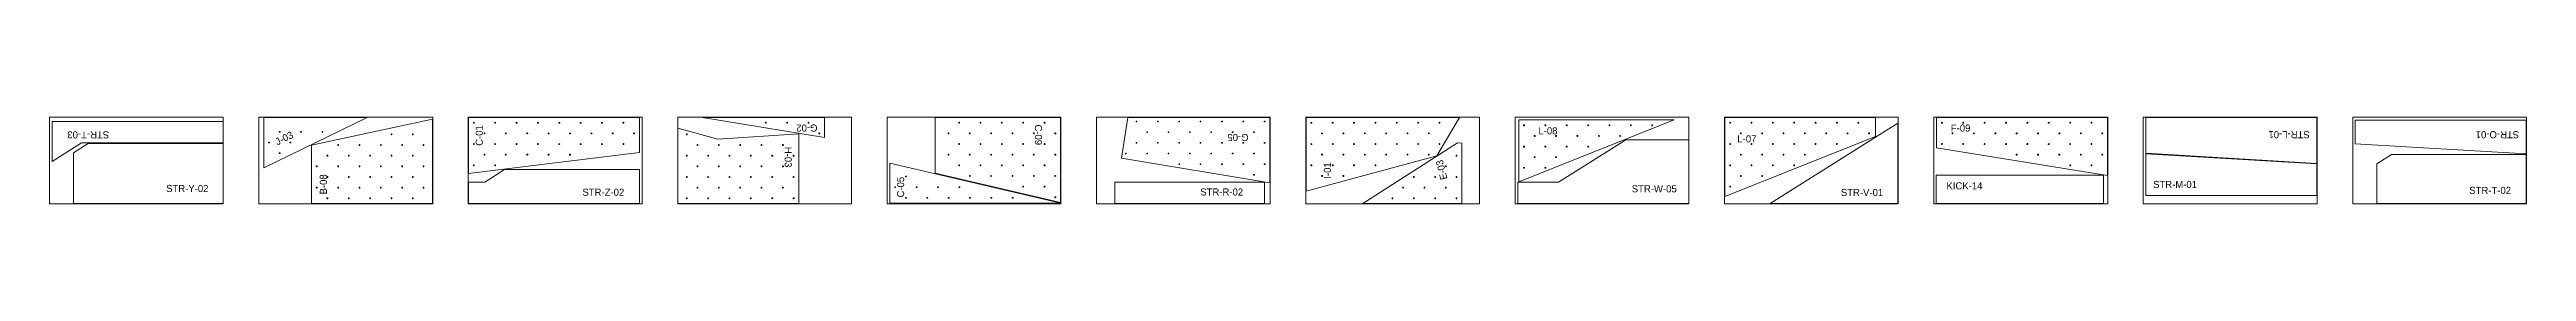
# Model space of a CAD drawing. Extents: x 0 to 287620, y 0 to 1220.
# Drawn here: x 179340 to 214120, y 0 to 1220 of the extents above; entities that cross this region are included whole.
import ezdxf

# ---------------------------------------------------------------- set-up
doc = ezdxf.new("R2010")
doc.units = 0
doc.header["$MEASUREMENT"] = 0
for name, color, linetype, lineweight in [('CUSTOM', 7, 'CONTINUOUS', 0), ('drilling', 7, 'CONTINUOUS', 0), ('FINAL', 7, 'CONTINUOUS', 0)]:
    doc.layers.add(name, color=color, linetype=linetype, lineweight=lineweight)

msp = doc.modelspace()

# ---------------------------------------------------------------- linework, layer by layer
at = {"layer": 'CUSTOM', "lineweight": 0}
for points in [[(179340, 0), (181780, 0), (181780, 1220), (179340, 1220)], [(182280, 0), (184720, 0), (184720, 1220), (182280, 1220)], [(185220, 0), (187660, 0), (187660, 1220), (185220, 1220)], [(188160, 0), (190600, 0), (190600, 1220), (188160, 1220)], [(191100, 0), (193540, 0), (193540, 1220), (191100, 1220)], [(194040, 0), (196480, 0), (196480, 1220), (194040, 1220)], [(196980, 0), (199420, 0), (199420, 1220), (196980, 1220)], [(199920, 0), (202360, 0), (202360, 1220), (199920, 1220)], [(202860, 0), (205300, 0), (205300, 1220), (202860, 1220)], [(205800, 0), (208240, 0), (208240, 1220), (205800, 1220)], [(208740, 0), (211180, 0), (211180, 1220), (208740, 1220)], [(211680, 0), (214120, 0), (214120, 1220), (211680, 1220)]]:
    msp.add_lwpolyline(points, close=True, dxfattribs=at)
at = {"layer": 'drilling', "lineweight": 0}
for points in [[(185298, 1148), (185294, 1147), (185292, 1145), (185292, 1141), (185293, 1138), (185296, 1136), (185300, 1136), (185303, 1138), (185304, 1141), (185304, 1145), (185302, 1147)], [(185598, 1148), (185594, 1147), (185592, 1145), (185592, 1141), (185593, 1138), (185596, 1136), (185600, 1136), (185603, 1138), (185604, 1141), (185604, 1145), (185602, 1147)], [(185898, 1148), (185894, 1147), (185892, 1145), (185892, 1141), (185893, 1138), (185896, 1136), (185900, 1136), (185903, 1138), (185904, 1141), (185904, 1145), (185902, 1147)], [(186198, 1148), (186194, 1147), (186192, 1145), (186192, 1141), (186193, 1138), (186196, 1136), (186200, 1136), (186203, 1138), (186204, 1141), (186204, 1145), (186202, 1147)], [(186498, 1148), (186494, 1147), (186492, 1145), (186492, 1141), (186493, 1138), (186496, 1136), (186500, 1136), (186503, 1138), (186504, 1141), (186504, 1145), (186502, 1147)], [(186798, 1148), (186794, 1147), (186792, 1145), (186792, 1141), (186793, 1138), (186796, 1136), (186800, 1136), (186803, 1138), (186804, 1141), (186804, 1145), (186802, 1147)], [(187098, 1148), (187094, 1147), (187092, 1145), (187092, 1141), (187093, 1138), (187096, 1136), (187100, 1136), (187103, 1138), (187104, 1141), (187104, 1145), (187102, 1147)], [(187398, 1148), (187394, 1147), (187392, 1145), (187392, 1141), (187393, 1138), (187396, 1136), (187400, 1136), (187403, 1138), (187404, 1141), (187404, 1145), (187402, 1147)], [(189391, 1142), (189392, 1138), (189395, 1136), (189399, 1136), (189402, 1137), (189404, 1140), (189404, 1144), (189402, 1147), (189399, 1148), (189395, 1148), (189392, 1146)], [(189691, 1142), (189692, 1138), (189695, 1136), (189699, 1136), (189702, 1137), (189704, 1140), (189704, 1144), (189702, 1147), (189699, 1148), (189695, 1148), (189692, 1146)], [(189991, 1142), (189992, 1138), (189995, 1136), (189999, 1136), (190002, 1137), (190004, 1140), (190004, 1144), (190002, 1147), (189999, 1148), (189995, 1148), (189992, 1146)], [(192112, 1136), (192116, 1137), (192118, 1139), (192118, 1143), (192117, 1146), (192114, 1148), (192110, 1148), (192107, 1146), (192106, 1143), (192106, 1139), (192108, 1137)], [(192412, 1136), (192416, 1137), (192418, 1139), (192418, 1143), (192417, 1146), (192414, 1148), (192410, 1148), (192407, 1146), (192406, 1143), (192406, 1139), (192408, 1137)], [(192712, 1136), (192716, 1137), (192718, 1139), (192718, 1143), (192717, 1146), (192714, 1148), (192710, 1148), (192707, 1146), (192706, 1143), (192706, 1139), (192708, 1137)], [(193012, 1136), (193016, 1137), (193018, 1139), (193018, 1143), (193017, 1146), (193014, 1148), (193010, 1148), (193007, 1146), (193006, 1143), (193006, 1139), (193008, 1137)], [(193312, 1136), (193316, 1137), (193318, 1139), (193318, 1143), (193317, 1146), (193314, 1148), (193310, 1148), (193307, 1146), (193306, 1143), (193306, 1139), (193308, 1137)], [(194596, 1159), (194597, 1156), (194599, 1153), (194603, 1153), (194606, 1154), (194608, 1157), (194608, 1161), (194606, 1164), (194603, 1165), (194599, 1165), (194597, 1163)], [(194896, 1159), (194897, 1156), (194899, 1153), (194903, 1153), (194906, 1154), (194908, 1157), (194908, 1161), (194906, 1164), (194903, 1165), (194899, 1165), (194897, 1163)], [(195196, 1159), (195197, 1156), (195199, 1153), (195203, 1153), (195206, 1154), (195208, 1157), (195208, 1161), (195206, 1164), (195203, 1165), (195199, 1165), (195197, 1163)], [(195496, 1159), (195497, 1156), (195499, 1153), (195503, 1153), (195506, 1154), (195508, 1157), (195508, 1161), (195506, 1164), (195503, 1165), (195499, 1165), (195497, 1163)], [(195796, 1159), (195797, 1156), (195799, 1153), (195803, 1153), (195806, 1154), (195808, 1157), (195808, 1161), (195806, 1164), (195803, 1165), (195799, 1165), (195797, 1163)], [(196096, 1159), (196097, 1156), (196099, 1153), (196103, 1153), (196106, 1154), (196108, 1157), (196108, 1161), (196106, 1164), (196103, 1165), (196099, 1165), (196097, 1163)], [(196396, 1159), (196397, 1156), (196399, 1153), (196403, 1153), (196406, 1154), (196408, 1157), (196408, 1161), (196406, 1164), (196403, 1165), (196399, 1165), (196397, 1163)], [(197058, 1148), (197054, 1147), (197052, 1145), (197052, 1141), (197053, 1138), (197056, 1136), (197060, 1136), (197063, 1138), (197064, 1141), (197064, 1145), (197062, 1147)], [(197358, 1148), (197354, 1147), (197352, 1145), (197352, 1141), (197353, 1138), (197356, 1136), (197360, 1136), (197363, 1138), (197364, 1141), (197364, 1145), (197362, 1147)], [(197658, 1148), (197654, 1147), (197652, 1145), (197652, 1141), (197653, 1138), (197656, 1136), (197660, 1136), (197663, 1138), (197664, 1141), (197664, 1145), (197662, 1147)], [(197958, 1148), (197954, 1147), (197952, 1145), (197952, 1141), (197953, 1138), (197956, 1136), (197960, 1136), (197963, 1138), (197964, 1141), (197964, 1145), (197962, 1147)], [(198258, 1148), (198254, 1147), (198252, 1145), (198252, 1141), (198253, 1138), (198256, 1136), (198260, 1136), (198263, 1138), (198264, 1141), (198264, 1145), (198262, 1147)], [(198558, 1148), (198554, 1147), (198552, 1145), (198552, 1141), (198553, 1138), (198556, 1136), (198560, 1136), (198563, 1138), (198564, 1141), (198564, 1145), (198562, 1147)], [(198858, 1148), (198854, 1147), (198852, 1145), (198852, 1141), (198853, 1138), (198856, 1136), (198860, 1136), (198863, 1138), (198864, 1141), (198864, 1145), (198862, 1147)], [(200050, 1106), (200049, 1110), (200046, 1112), (200043, 1113), (200039, 1111), (200038, 1108), (200038, 1104), (200039, 1101), (200043, 1100), (200046, 1100), (200049, 1103)], [(200350, 1106), (200349, 1110), (200346, 1112), (200343, 1113), (200339, 1111), (200338, 1108), (200338, 1104), (200339, 1101), (200343, 1100), (200346, 1100), (200349, 1103)], [(200650, 1106), (200649, 1110), (200646, 1112), (200643, 1113), (200639, 1111), (200638, 1108), (200638, 1104), (200639, 1101), (200643, 1100), (200646, 1100), (200649, 1103)], [(200950, 1106), (200949, 1110), (200946, 1112), (200943, 1113), (200939, 1111), (200938, 1108), (200938, 1104), (200939, 1101), (200943, 1100), (200946, 1100), (200949, 1103)], [(201250, 1106), (201249, 1110), (201246, 1112), (201243, 1113), (201239, 1111), (201238, 1108), (201238, 1104), (201239, 1101), (201243, 1100), (201246, 1100), (201249, 1103)], [(201550, 1106), (201549, 1110), (201546, 1112), (201543, 1113), (201539, 1111), (201538, 1108), (201538, 1104), (201539, 1101), (201543, 1100), (201546, 1100), (201549, 1103)], [(201850, 1106), (201849, 1110), (201846, 1112), (201843, 1113), (201839, 1111), (201838, 1108), (201838, 1104), (201839, 1101), (201843, 1100), (201846, 1100), (201849, 1103)], [(202944, 1142), (202943, 1146), (202941, 1148), (202937, 1148), (202934, 1147), (202932, 1144), (202932, 1140), (202934, 1137), (202937, 1136), (202941, 1136), (202943, 1138)], [(203244, 1142), (203243, 1146), (203241, 1148), (203237, 1148), (203234, 1147), (203232, 1144), (203232, 1140), (203234, 1137), (203237, 1136), (203241, 1136), (203243, 1138)], [(203544, 1142), (203543, 1146), (203541, 1148), (203537, 1148), (203534, 1147), (203532, 1144), (203532, 1140), (203534, 1137), (203537, 1136), (203541, 1136), (203543, 1138)], [(203844, 1142), (203843, 1146), (203841, 1148), (203837, 1148), (203834, 1147), (203832, 1144), (203832, 1140), (203834, 1137), (203837, 1136), (203841, 1136), (203843, 1138)], [(204144, 1142), (204143, 1146), (204141, 1148), (204137, 1148), (204134, 1147), (204132, 1144), (204132, 1140), (204134, 1137), (204137, 1136), (204141, 1136), (204143, 1138)], [(204444, 1142), (204443, 1146), (204441, 1148), (204437, 1148), (204434, 1147), (204432, 1144), (204432, 1140), (204434, 1137), (204437, 1136), (204441, 1136), (204443, 1138)], [(204744, 1142), (204743, 1146), (204741, 1148), (204737, 1148), (204734, 1147), (204732, 1144), (204732, 1140), (204734, 1137), (204737, 1136), (204741, 1136), (204743, 1138)], [(205918, 1142), (205917, 1146), (205915, 1148), (205911, 1148), (205908, 1147), (205906, 1144), (205906, 1140), (205908, 1137), (205911, 1136), (205915, 1136), (205917, 1138)], [(206218, 1142), (206217, 1146), (206215, 1148), (206211, 1148), (206208, 1147), (206206, 1144), (206206, 1140), (206208, 1137), (206211, 1136), (206215, 1136), (206217, 1138)], [(206518, 1142), (206517, 1146), (206515, 1148), (206511, 1148), (206508, 1147), (206506, 1144), (206506, 1140), (206508, 1137), (206511, 1136), (206515, 1136), (206517, 1138)], [(206818, 1142), (206817, 1146), (206815, 1148), (206811, 1148), (206808, 1147), (206806, 1144), (206806, 1140), (206808, 1137), (206811, 1136), (206815, 1136), (206817, 1138)], [(207118, 1142), (207117, 1146), (207115, 1148), (207111, 1148), (207108, 1147), (207106, 1144), (207106, 1140), (207108, 1137), (207111, 1136), (207115, 1136), (207117, 1138)], [(207418, 1142), (207417, 1146), (207415, 1148), (207411, 1148), (207408, 1147), (207406, 1144), (207406, 1140), (207408, 1137), (207411, 1136), (207415, 1136), (207417, 1138)], [(207718, 1142), (207717, 1146), (207715, 1148), (207711, 1148), (207708, 1147), (207706, 1144), (207706, 1140), (207708, 1137), (207711, 1136), (207715, 1136), (207717, 1138)], [(208018, 1142), (208017, 1146), (208015, 1148), (208011, 1148), (208008, 1147), (208006, 1144), (208006, 1140), (208008, 1137), (208011, 1136), (208015, 1136), (208017, 1138)], [(182429, 864), (182428, 867), (182425, 870), (182422, 870), (182418, 869), (182416, 866), (182416, 862), (182418, 859), (182422, 857), (182425, 858), (182428, 860)], [(182579, 1014), (182578, 1017), (182575, 1020), (182572, 1020), (182568, 1019), (182566, 1016), (182566, 1012), (182568, 1009), (182572, 1007), (182575, 1008), (182578, 1010)], [(182579, 714), (182578, 717), (182575, 720), (182572, 720), (182568, 719), (182566, 716), (182566, 712), (182568, 709), (182572, 707), (182575, 708), (182578, 710)], [(182729, 864), (182728, 867), (182725, 870), (182722, 870), (182718, 869), (182716, 866), (182716, 862), (182718, 859), (182722, 857), (182725, 858), (182728, 860)], [(182879, 1014), (182878, 1017), (182875, 1020), (182872, 1020), (182868, 1019), (182866, 1016), (182866, 1012), (182868, 1009), (182872, 1007), (182875, 1008), (182878, 1010)], [(183179, 1014), (183178, 1017), (183175, 1020), (183172, 1020), (183168, 1019), (183166, 1016), (183166, 1012), (183168, 1009), (183172, 1007), (183175, 1008), (183178, 1010)], [(183392, 834), (183388, 833), (183386, 831), (183386, 827), (183387, 824), (183390, 822), (183394, 822), (183397, 824), (183398, 827), (183398, 831), (183396, 833)], [(183692, 834), (183688, 833), (183686, 831), (183686, 827), (183687, 824), (183690, 822), (183694, 822), (183697, 824), (183698, 827), (183698, 831), (183696, 833)], [(183992, 834), (183988, 833), (183986, 831), (183986, 827), (183987, 824), (183990, 822), (183994, 822), (183997, 824), (183998, 827), (183998, 831), (183996, 833)], [(184142, 984), (184138, 983), (184136, 981), (184136, 977), (184137, 974), (184140, 972), (184144, 972), (184147, 974), (184148, 977), (184148, 981), (184146, 983)], [(184292, 834), (184288, 833), (184286, 831), (184286, 827), (184287, 824), (184290, 822), (184294, 822), (184297, 824), (184298, 827), (184298, 831), (184296, 833)], [(184442, 984), (184438, 983), (184436, 981), (184436, 977), (184437, 974), (184440, 972), (184444, 972), (184447, 974), (184448, 977), (184448, 981), (184446, 983)], [(184592, 834), (184588, 833), (184586, 831), (184586, 827), (184587, 824), (184590, 822), (184594, 822), (184597, 824), (184598, 827), (184598, 831), (184596, 833)], [(185298, 848), (185294, 847), (185292, 845), (185292, 841), (185293, 838), (185296, 836), (185300, 836), (185303, 838), (185304, 841), (185304, 845), (185302, 847)], [(185448, 998), (185444, 997), (185442, 995), (185442, 991), (185443, 988), (185446, 986), (185450, 986), (185453, 988), (185454, 991), (185454, 995), (185452, 997)], [(185448, 698), (185444, 697), (185442, 695), (185442, 691), (185443, 688), (185446, 686), (185450, 686), (185453, 688), (185454, 691), (185454, 695), (185452, 697)], [(185598, 848), (185594, 847), (185592, 845), (185592, 841), (185593, 838), (185596, 836), (185600, 836), (185603, 838), (185604, 841), (185604, 845), (185602, 847)], [(185748, 998), (185744, 997), (185742, 995), (185742, 991), (185743, 988), (185746, 986), (185750, 986), (185753, 988), (185754, 991), (185754, 995), (185752, 997)], [(185748, 698), (185744, 697), (185742, 695), (185742, 691), (185743, 688), (185746, 686), (185750, 686), (185753, 688), (185754, 691), (185754, 695), (185752, 697)], [(185898, 848), (185894, 847), (185892, 845), (185892, 841), (185893, 838), (185896, 836), (185900, 836), (185903, 838), (185904, 841), (185904, 845), (185902, 847)], [(186048, 998), (186044, 997), (186042, 995), (186042, 991), (186043, 988), (186046, 986), (186050, 986), (186053, 988), (186054, 991), (186054, 995), (186052, 997)], [(186048, 698), (186044, 697), (186042, 695), (186042, 691), (186043, 688), (186046, 686), (186050, 686), (186053, 688), (186054, 691), (186054, 695), (186052, 697)], [(186198, 848), (186194, 847), (186192, 845), (186192, 841), (186193, 838), (186196, 836), (186200, 836), (186203, 838), (186204, 841), (186204, 845), (186202, 847)], [(186348, 998), (186344, 997), (186342, 995), (186342, 991), (186343, 988), (186346, 986), (186350, 986), (186353, 988), (186354, 991), (186354, 995), (186352, 997)], [(186348, 698), (186344, 697), (186342, 695), (186342, 691), (186343, 688), (186346, 686), (186350, 686), (186353, 688), (186354, 691), (186354, 695), (186352, 697)], [(186498, 848), (186494, 847), (186492, 845), (186492, 841), (186493, 838), (186496, 836), (186500, 836), (186503, 838), (186504, 841), (186504, 845), (186502, 847)], [(186648, 998), (186644, 997), (186642, 995), (186642, 991), (186643, 988), (186646, 986), (186650, 986), (186653, 988), (186654, 991), (186654, 995), (186652, 997)], [(186648, 698), (186644, 697), (186642, 695), (186642, 691), (186643, 688), (186646, 686), (186650, 686), (186653, 688), (186654, 691), (186654, 695), (186652, 697)], [(186798, 848), (186794, 847), (186792, 845), (186792, 841), (186793, 838), (186796, 836), (186800, 836), (186803, 838), (186804, 841), (186804, 845), (186802, 847)], [(186948, 998), (186944, 997), (186942, 995), (186942, 991), (186943, 988), (186946, 986), (186950, 986), (186953, 988), (186954, 991), (186954, 995), (186952, 997)], [(187098, 848), (187094, 847), (187092, 845), (187092, 841), (187093, 838), (187096, 836), (187100, 836), (187103, 838), (187104, 841), (187104, 845), (187102, 847)], [(187248, 998), (187244, 997), (187242, 995), (187242, 991), (187243, 988), (187246, 986), (187250, 986), (187253, 988), (187254, 991), (187254, 995), (187252, 997)], [(187398, 848), (187394, 847), (187392, 845), (187392, 841), (187393, 838), (187396, 836), (187400, 836), (187403, 838), (187404, 841), (187404, 845), (187402, 847)], [(187548, 998), (187544, 997), (187542, 995), (187542, 991), (187543, 988), (187546, 986), (187550, 986), (187553, 988), (187554, 991), (187554, 995), (187552, 997)], [(188288, 972), (188292, 973), (188294, 975), (188294, 979), (188293, 982), (188290, 984), (188286, 984), (188283, 982), (188282, 979), (188282, 975), (188284, 973)], [(188438, 822), (188442, 823), (188444, 825), (188444, 829), (188443, 832), (188440, 834), (188436, 834), (188433, 832), (188432, 829), (188432, 825), (188434, 823)], [(188738, 822), (188742, 823), (188744, 825), (188744, 829), (188743, 832), (188740, 834), (188736, 834), (188733, 832), (188732, 829), (188732, 825), (188734, 823)], [(189038, 822), (189042, 823), (189044, 825), (189044, 829), (189043, 832), (189040, 834), (189036, 834), (189033, 832), (189032, 829), (189032, 825), (189034, 823)], [(189338, 822), (189342, 823), (189344, 825), (189344, 829), (189343, 832), (189340, 834), (189336, 834), (189333, 832), (189332, 829), (189332, 825), (189334, 823)], [(189638, 822), (189642, 823), (189644, 825), (189644, 829), (189643, 832), (189640, 834), (189636, 834), (189633, 832), (189632, 829), (189632, 825), (189634, 823)], [(190141, 992), (190142, 988), (190145, 986), (190149, 986), (190152, 987), (190154, 990), (190154, 994), (190152, 997), (190149, 998), (190145, 998), (190142, 996)], [(191962, 986), (191966, 987), (191968, 989), (191968, 993), (191967, 996), (191964, 998), (191960, 998), (191957, 996), (191956, 993), (191956, 989), (191958, 987)], [(191962, 686), (191966, 687), (191968, 689), (191968, 693), (191967, 696), (191964, 698), (191960, 698), (191957, 696), (191956, 693), (191956, 689), (191958, 687)], [(192112, 836), (192116, 837), (192118, 839), (192118, 843), (192117, 846), (192114, 848), (192110, 848), (192107, 846), (192106, 843), (192106, 839), (192108, 837)], [(192262, 986), (192266, 987), (192268, 989), (192268, 993), (192267, 996), (192264, 998), (192260, 998), (192257, 996), (192256, 993), (192256, 989), (192258, 987)], [(192262, 686), (192266, 687), (192268, 689), (192268, 693), (192267, 696), (192264, 698), (192260, 698), (192257, 696), (192256, 693), (192256, 689), (192258, 687)], [(192412, 836), (192416, 837), (192418, 839), (192418, 843), (192417, 846), (192414, 848), (192410, 848), (192407, 846), (192406, 843), (192406, 839), (192408, 837)], [(192562, 986), (192566, 987), (192568, 989), (192568, 993), (192567, 996), (192564, 998), (192560, 998), (192557, 996), (192556, 993), (192556, 989), (192558, 987)], [(192562, 686), (192566, 687), (192568, 689), (192568, 693), (192567, 696), (192564, 698), (192560, 698), (192557, 696), (192556, 693), (192556, 689), (192558, 687)], [(192712, 836), (192716, 837), (192718, 839), (192718, 843), (192717, 846), (192714, 848), (192710, 848), (192707, 846), (192706, 843), (192706, 839), (192708, 837)], [(192862, 986), (192866, 987), (192868, 989), (192868, 993), (192867, 996), (192864, 998), (192860, 998), (192857, 996), (192856, 993), (192856, 989), (192858, 987)], [(192862, 686), (192866, 687), (192868, 689), (192868, 693), (192867, 696), (192864, 698), (192860, 698), (192857, 696), (192856, 693), (192856, 689), (192858, 687)], [(193012, 836), (193016, 837), (193018, 839), (193018, 843), (193017, 846), (193014, 848), (193010, 848), (193007, 846), (193006, 843), (193006, 839), (193008, 837)], [(193162, 986), (193166, 987), (193168, 989), (193168, 993), (193167, 996), (193164, 998), (193160, 998), (193157, 996), (193156, 993), (193156, 989), (193158, 987)], [(193162, 686), (193166, 687), (193168, 689), (193168, 693), (193167, 696), (193164, 698), (193160, 698), (193157, 696), (193156, 693), (193156, 689), (193158, 687)], [(193312, 836), (193316, 837), (193318, 839), (193318, 843), (193317, 846), (193314, 848), (193310, 848), (193307, 846), (193306, 843), (193306, 839), (193308, 837)], [(193462, 986), (193466, 987), (193468, 989), (193468, 993), (193467, 996), (193464, 998), (193460, 998), (193457, 996), (193456, 993), (193456, 989), (193458, 987)], [(193462, 686), (193466, 687), (193468, 689), (193468, 693), (193467, 696), (193464, 698), (193460, 698), (193457, 696), (193456, 693), (193456, 689), (193458, 687)], [(194446, 709), (194447, 706), (194449, 703), (194453, 703), (194456, 704), (194458, 707), (194458, 711), (194456, 714), (194453, 715), (194449, 715), (194447, 713)], [(194596, 859), (194597, 856), (194599, 853), (194603, 853), (194606, 854), (194608, 857), (194608, 861), (194606, 864), (194603, 865), (194599, 865), (194597, 863)], [(194746, 1009), (194747, 1006), (194749, 1003), (194753, 1003), (194756, 1004), (194758, 1007), (194758, 1011), (194756, 1014), (194753, 1015), (194749, 1015), (194747, 1013)], [(194746, 709), (194747, 706), (194749, 703), (194753, 703), (194756, 704), (194758, 707), (194758, 711), (194756, 714), (194753, 715), (194749, 715), (194747, 713)], [(194896, 859), (194897, 856), (194899, 853), (194903, 853), (194906, 854), (194908, 857), (194908, 861), (194906, 864), (194903, 865), (194899, 865), (194897, 863)], [(195046, 1009), (195047, 1006), (195049, 1003), (195053, 1003), (195056, 1004), (195058, 1007), (195058, 1011), (195056, 1014), (195053, 1015), (195049, 1015), (195047, 1013)], [(195046, 709), (195047, 706), (195049, 703), (195053, 703), (195056, 704), (195058, 707), (195058, 711), (195056, 714), (195053, 715), (195049, 715), (195047, 713)], [(195196, 859), (195197, 856), (195199, 853), (195203, 853), (195206, 854), (195208, 857), (195208, 861), (195206, 864), (195203, 865), (195199, 865), (195197, 863)], [(195346, 1009), (195347, 1006), (195349, 1003), (195353, 1003), (195356, 1004), (195358, 1007), (195358, 1011), (195356, 1014), (195353, 1015), (195349, 1015), (195347, 1013)], [(195346, 709), (195347, 706), (195349, 703), (195353, 703), (195356, 704), (195358, 707), (195358, 711), (195356, 714), (195353, 715), (195349, 715), (195347, 713)], [(195496, 859), (195497, 856), (195499, 853), (195503, 853), (195506, 854), (195508, 857), (195508, 861), (195506, 864), (195503, 865), (195499, 865), (195497, 863)], [(195646, 1009), (195647, 1006), (195649, 1003), (195653, 1003), (195656, 1004), (195658, 1007), (195658, 1011), (195656, 1014), (195653, 1015), (195649, 1015), (195647, 1013)], [(195646, 709), (195647, 706), (195649, 703), (195653, 703), (195656, 704), (195658, 707), (195658, 711), (195656, 714), (195653, 715), (195649, 715), (195647, 713)], [(195796, 859), (195797, 856), (195799, 853), (195803, 853), (195806, 854), (195808, 857), (195808, 861), (195806, 864), (195803, 865), (195799, 865), (195797, 863)], [(195946, 1009), (195947, 1006), (195949, 1003), (195953, 1003), (195956, 1004), (195958, 1007), (195958, 1011), (195956, 1014), (195953, 1015), (195949, 1015), (195947, 1013)], [(195946, 709), (195947, 706), (195949, 703), (195953, 703), (195956, 704), (195958, 707), (195958, 711), (195956, 714), (195953, 715), (195949, 715), (195947, 713)], [(196096, 859), (196097, 856), (196099, 853), (196103, 853), (196106, 854), (196108, 857), (196108, 861), (196106, 864), (196103, 865), (196099, 865), (196097, 863)], [(196246, 1009), (196247, 1006), (196249, 1003), (196253, 1003), (196256, 1004), (196258, 1007), (196258, 1011), (196256, 1014), (196253, 1015), (196249, 1015), (196247, 1013)], [(196246, 709), (196247, 706), (196249, 703), (196253, 703), (196256, 704), (196258, 707), (196258, 711), (196256, 714), (196253, 715), (196249, 715), (196247, 713)], [(196396, 859), (196397, 856), (196399, 853), (196403, 853), (196406, 854), (196408, 857), (196408, 861), (196406, 864), (196403, 865), (196399, 865), (196397, 863)], [(197058, 848), (197054, 847), (197052, 845), (197052, 841), (197053, 838), (197056, 836), (197060, 836), (197063, 838), (197064, 841), (197064, 845), (197062, 847)], [(197208, 998), (197204, 997), (197202, 995), (197202, 991), (197203, 988), (197206, 986), (197210, 986), (197213, 988), (197214, 991), (197214, 995), (197212, 997)], [(197208, 698), (197204, 697), (197202, 695), (197202, 691), (197203, 688), (197206, 686), (197210, 686), (197213, 688), (197214, 691), (197214, 695), (197212, 697)], [(197358, 848), (197354, 847), (197352, 845), (197352, 841), (197353, 838), (197356, 836), (197360, 836), (197363, 838), (197364, 841), (197364, 845), (197362, 847)], [(197508, 998), (197504, 997), (197502, 995), (197502, 991), (197503, 988), (197506, 986), (197510, 986), (197513, 988), (197514, 991), (197514, 995), (197512, 997)], [(197508, 698), (197504, 697), (197502, 695), (197502, 691), (197503, 688), (197506, 686), (197510, 686), (197513, 688), (197514, 691), (197514, 695), (197512, 697)], [(197658, 848), (197654, 847), (197652, 845), (197652, 841), (197653, 838), (197656, 836), (197660, 836), (197663, 838), (197664, 841), (197664, 845), (197662, 847)], [(197808, 998), (197804, 997), (197802, 995), (197802, 991), (197803, 988), (197806, 986), (197810, 986), (197813, 988), (197814, 991), (197814, 995), (197812, 997)], [(197808, 698), (197804, 697), (197802, 695), (197802, 691), (197803, 688), (197806, 686), (197810, 686), (197813, 688), (197814, 691), (197814, 695), (197812, 697)], [(197958, 848), (197954, 847), (197952, 845), (197952, 841), (197953, 838), (197956, 836), (197960, 836), (197963, 838), (197964, 841), (197964, 845), (197962, 847)], [(198108, 998), (198104, 997), (198102, 995), (198102, 991), (198103, 988), (198106, 986), (198110, 986), (198113, 988), (198114, 991), (198114, 995), (198112, 997)], [(198108, 698), (198104, 697), (198102, 695), (198102, 691), (198103, 688), (198106, 686), (198110, 686), (198113, 688), (198114, 691), (198114, 695), (198112, 697)], [(198258, 848), (198254, 847), (198252, 845), (198252, 841), (198253, 838), (198256, 836), (198260, 836), (198263, 838), (198264, 841), (198264, 845), (198262, 847)], [(198408, 998), (198404, 997), (198402, 995), (198402, 991), (198403, 988), (198406, 986), (198410, 986), (198413, 988), (198414, 991), (198414, 995), (198412, 997)], [(198408, 698), (198404, 697), (198402, 695), (198402, 691), (198403, 688), (198406, 686), (198410, 686), (198413, 688), (198414, 691), (198414, 695), (198412, 697)], [(198558, 848), (198554, 847), (198552, 845), (198552, 841), (198553, 838), (198556, 836), (198560, 836), (198563, 838), (198564, 841), (198564, 845), (198562, 847)], [(198708, 998), (198704, 997), (198702, 995), (198702, 991), (198703, 988), (198706, 986), (198710, 986), (198713, 988), (198714, 991), (198714, 995), (198712, 997)], [(198708, 698), (198704, 697), (198702, 695), (198702, 691), (198703, 688), (198706, 686), (198710, 686), (198713, 688), (198714, 691), (198714, 695), (198712, 697)], [(198858, 848), (198854, 847), (198852, 845), (198852, 841), (198853, 838), (198856, 836), (198860, 836), (198863, 838), (198864, 841), (198864, 845), (198862, 847)], [(200050, 806), (200049, 810), (200046, 812), (200043, 813), (200039, 811), (200038, 808), (200038, 804), (200039, 801), (200043, 800), (200046, 800), (200049, 803)], [(200200, 956), (200199, 960), (200196, 962), (200193, 963), (200189, 961), (200188, 958), (200188, 954), (200189, 951), (200193, 950), (200196, 950), (200199, 953)], [(200350, 806), (200349, 810), (200346, 812), (200343, 813), (200339, 811), (200338, 808), (200338, 804), (200339, 801), (200343, 800), (200346, 800), (200349, 803)], [(200500, 956), (200499, 960), (200496, 962), (200493, 963), (200489, 961), (200488, 958), (200488, 954), (200489, 951), (200493, 950), (200496, 950), (200499, 953)], [(200650, 806), (200649, 810), (200646, 812), (200643, 813), (200639, 811), (200638, 808), (200638, 804), (200639, 801), (200643, 800), (200646, 800), (200649, 803)], [(200800, 956), (200799, 960), (200796, 962), (200793, 963), (200789, 961), (200788, 958), (200788, 954), (200789, 951), (200793, 950), (200796, 950), (200799, 953)], [(200950, 806), (200949, 810), (200946, 812), (200943, 813), (200939, 811), (200938, 808), (200938, 804), (200939, 801), (200943, 800), (200946, 800), (200949, 803)], [(201100, 956), (201099, 960), (201096, 962), (201093, 963), (201089, 961), (201088, 958), (201088, 954), (201089, 951), (201093, 950), (201096, 950), (201099, 953)], [(201400, 956), (201399, 960), (201396, 962), (201393, 963), (201389, 961), (201388, 958), (201388, 954), (201389, 951), (201393, 950), (201396, 950), (201399, 953)], [(202944, 842), (202943, 846), (202941, 848), (202937, 848), (202934, 847), (202932, 844), (202932, 840), (202934, 837), (202937, 836), (202941, 836), (202943, 838)], [(203094, 992), (203093, 996), (203091, 998), (203087, 998), (203084, 997), (203082, 994), (203082, 990), (203084, 987), (203087, 986), (203091, 986), (203093, 988)], [(203094, 692), (203093, 696), (203091, 698), (203087, 698), (203084, 697), (203082, 694), (203082, 690), (203084, 687), (203087, 686), (203091, 686), (203093, 688)], [(203244, 842), (203243, 846), (203241, 848), (203237, 848), (203234, 847), (203232, 844), (203232, 840), (203234, 837), (203237, 836), (203241, 836), (203243, 838)], [(203394, 992), (203393, 996), (203391, 998), (203387, 998), (203384, 997), (203382, 994), (203382, 990), (203384, 987), (203387, 986), (203391, 986), (203393, 988)], [(203394, 692), (203393, 696), (203391, 698), (203387, 698), (203384, 697), (203382, 694), (203382, 690), (203384, 687), (203387, 686), (203391, 686), (203393, 688)], [(203544, 842), (203543, 846), (203541, 848), (203537, 848), (203534, 847), (203532, 844), (203532, 840), (203534, 837), (203537, 836), (203541, 836), (203543, 838)], [(203694, 992), (203693, 996), (203691, 998), (203687, 998), (203684, 997), (203682, 994), (203682, 990), (203684, 987), (203687, 986), (203691, 986), (203693, 988)], [(203694, 692), (203693, 696), (203691, 698), (203687, 698), (203684, 697), (203682, 694), (203682, 690), (203684, 687), (203687, 686), (203691, 686), (203693, 688)], [(203844, 842), (203843, 846), (203841, 848), (203837, 848), (203834, 847), (203832, 844), (203832, 840), (203834, 837), (203837, 836), (203841, 836), (203843, 838)], [(203994, 992), (203993, 996), (203991, 998), (203987, 998), (203984, 997), (203982, 994), (203982, 990), (203984, 987), (203987, 986), (203991, 986), (203993, 988)], [(203994, 692), (203993, 696), (203991, 698), (203987, 698), (203984, 697), (203982, 694), (203982, 690), (203984, 687), (203987, 686), (203991, 686), (203993, 688)], [(204144, 842), (204143, 846), (204141, 848), (204137, 848), (204134, 847), (204132, 844), (204132, 840), (204134, 837), (204137, 836), (204141, 836), (204143, 838)], [(204294, 992), (204293, 996), (204291, 998), (204287, 998), (204284, 997), (204282, 994), (204282, 990), (204284, 987), (204287, 986), (204291, 986), (204293, 988)], [(204444, 842), (204443, 846), (204441, 848), (204437, 848), (204434, 847), (204432, 844), (204432, 840), (204434, 837), (204437, 836), (204441, 836), (204443, 838)], [(204594, 992), (204593, 996), (204591, 998), (204587, 998), (204584, 997), (204582, 994), (204582, 990), (204584, 987), (204587, 986), (204591, 986), (204593, 988)], [(204894, 992), (204893, 996), (204891, 998), (204887, 998), (204884, 997), (204882, 994), (204882, 990), (204884, 987), (204887, 986), (204891, 986), (204893, 988)], [(205918, 842), (205917, 846), (205915, 848), (205911, 848), (205908, 847), (205906, 844), (205906, 840), (205908, 837), (205911, 836), (205915, 836), (205917, 838)], [(206068, 992), (206067, 996), (206065, 998), (206061, 998), (206058, 997), (206056, 994), (206056, 990), (206058, 987), (206061, 986), (206065, 986), (206067, 988)], [(206218, 842), (206217, 846), (206215, 848), (206211, 848), (206208, 847), (206206, 844), (206206, 840), (206208, 837), (206211, 836), (206215, 836), (206217, 838)], [(206368, 992), (206367, 996), (206365, 998), (206361, 998), (206358, 997), (206356, 994), (206356, 990), (206358, 987), (206361, 986), (206365, 986), (206367, 988)], [(206518, 842), (206517, 846), (206515, 848), (206511, 848), (206508, 847), (206506, 844), (206506, 840), (206508, 837), (206511, 836), (206515, 836), (206517, 838)], [(206668, 992), (206667, 996), (206665, 998), (206661, 998), (206658, 997), (206656, 994), (206656, 990), (206658, 987), (206661, 986), (206665, 986), (206667, 988)], [(206818, 842), (206817, 846), (206815, 848), (206811, 848), (206808, 847), (206806, 844), (206806, 840), (206808, 837), (206811, 836), (206815, 836), (206817, 838)], [(206968, 992), (206967, 996), (206965, 998), (206961, 998), (206958, 997), (206956, 994), (206956, 990), (206958, 987), (206961, 986), (206965, 986), (206967, 988)], [(206968, 692), (206967, 696), (206965, 698), (206961, 698), (206958, 697), (206956, 694), (206956, 690), (206958, 687), (206961, 686), (206965, 686), (206967, 688)], [(207118, 842), (207117, 846), (207115, 848), (207111, 848), (207108, 847), (207106, 844), (207106, 840), (207108, 837), (207111, 836), (207115, 836), (207117, 838)], [(207268, 992), (207267, 996), (207265, 998), (207261, 998), (207258, 997), (207256, 994), (207256, 990), (207258, 987), (207261, 986), (207265, 986), (207267, 988)], [(207268, 692), (207267, 696), (207265, 698), (207261, 698), (207258, 697), (207256, 694), (207256, 690), (207258, 687), (207261, 686), (207265, 686), (207267, 688)], [(207418, 842), (207417, 846), (207415, 848), (207411, 848), (207408, 847), (207406, 844), (207406, 840), (207408, 837), (207411, 836), (207415, 836), (207417, 838)], [(207568, 992), (207567, 996), (207565, 998), (207561, 998), (207558, 997), (207556, 994), (207556, 990), (207558, 987), (207561, 986), (207565, 986), (207567, 988)], [(207568, 692), (207567, 696), (207565, 698), (207561, 698), (207558, 697), (207556, 694), (207556, 690), (207558, 687), (207561, 686), (207565, 686), (207567, 688)], [(207718, 842), (207717, 846), (207715, 848), (207711, 848), (207708, 847), (207706, 844), (207706, 840), (207708, 837), (207711, 836), (207715, 836), (207717, 838)], [(207868, 992), (207867, 996), (207865, 998), (207861, 998), (207858, 997), (207856, 994), (207856, 990), (207858, 987), (207861, 986), (207865, 986), (207867, 988)], [(207868, 692), (207867, 696), (207865, 698), (207861, 698), (207858, 697), (207856, 694), (207856, 690), (207858, 687), (207861, 686), (207865, 686), (207867, 688)], [(208018, 842), (208017, 846), (208015, 848), (208011, 848), (208008, 847), (208006, 844), (208006, 840), (208008, 837), (208011, 836), (208015, 836), (208017, 838)], [(208168, 992), (208167, 996), (208165, 998), (208161, 998), (208158, 997), (208156, 994), (208156, 990), (208158, 987), (208161, 986), (208165, 986), (208167, 988)], [(208168, 692), (208167, 696), (208165, 698), (208161, 698), (208158, 697), (208156, 694), (208156, 690), (208158, 687), (208161, 686), (208165, 686), (208167, 688)], [(183092, 534), (183088, 533), (183086, 531), (183086, 527), (183087, 524), (183090, 522), (183094, 522), (183097, 524), (183098, 527), (183098, 531), (183096, 533)], [(183242, 684), (183238, 683), (183236, 681), (183236, 677), (183237, 674), (183240, 672), (183244, 672), (183247, 674), (183248, 677), (183248, 681), (183246, 683)], [(183242, 384), (183238, 383), (183236, 381), (183236, 377), (183237, 374), (183240, 372), (183244, 372), (183247, 374), (183248, 377), (183248, 381), (183246, 383)], [(183392, 534), (183388, 533), (183386, 531), (183386, 527), (183387, 524), (183390, 522), (183394, 522), (183397, 524), (183398, 527), (183398, 531), (183396, 533)], [(183542, 684), (183538, 683), (183536, 681), (183536, 677), (183537, 674), (183540, 672), (183544, 672), (183547, 674), (183548, 677), (183548, 681), (183546, 683)], [(183542, 384), (183538, 383), (183536, 381), (183536, 377), (183537, 374), (183540, 372), (183544, 372), (183547, 374), (183548, 377), (183548, 381), (183546, 383)], [(183692, 534), (183688, 533), (183686, 531), (183686, 527), (183687, 524), (183690, 522), (183694, 522), (183697, 524), (183698, 527), (183698, 531), (183696, 533)], [(183842, 684), (183838, 683), (183836, 681), (183836, 677), (183837, 674), (183840, 672), (183844, 672), (183847, 674), (183848, 677), (183848, 681), (183846, 683)], [(183842, 384), (183838, 383), (183836, 381), (183836, 377), (183837, 374), (183840, 372), (183844, 372), (183847, 374), (183848, 377), (183848, 381), (183846, 383)], [(183992, 534), (183988, 533), (183986, 531), (183986, 527), (183987, 524), (183990, 522), (183994, 522), (183997, 524), (183998, 527), (183998, 531), (183996, 533)], [(184142, 684), (184138, 683), (184136, 681), (184136, 677), (184137, 674), (184140, 672), (184144, 672), (184147, 674), (184148, 677), (184148, 681), (184146, 683)], [(184142, 384), (184138, 383), (184136, 381), (184136, 377), (184137, 374), (184140, 372), (184144, 372), (184147, 374), (184148, 377), (184148, 381), (184146, 383)], [(184292, 534), (184288, 533), (184286, 531), (184286, 527), (184287, 524), (184290, 522), (184294, 522), (184297, 524), (184298, 527), (184298, 531), (184296, 533)], [(184442, 684), (184438, 683), (184436, 681), (184436, 677), (184437, 674), (184440, 672), (184444, 672), (184447, 674), (184448, 677), (184448, 681), (184446, 683)], [(184442, 384), (184438, 383), (184436, 381), (184436, 377), (184437, 374), (184440, 372), (184444, 372), (184447, 374), (184448, 377), (184448, 381), (184446, 383)], [(184592, 534), (184588, 533), (184586, 531), (184586, 527), (184587, 524), (184590, 522), (184594, 522), (184597, 524), (184598, 527), (184598, 531), (184596, 533)], [(185298, 548), (185294, 547), (185292, 545), (185292, 541), (185293, 538), (185296, 536), (185300, 536), (185303, 538), (185304, 541), (185304, 545), (185302, 547)], [(185598, 548), (185594, 547), (185592, 545), (185592, 541), (185593, 538), (185596, 536), (185600, 536), (185603, 538), (185604, 541), (185604, 545), (185602, 547)], [(188288, 672), (188292, 673), (188294, 675), (188294, 679), (188293, 682), (188290, 684), (188286, 684), (188283, 682), (188282, 679), (188282, 675), (188284, 673)], [(188288, 372), (188292, 373), (188294, 375), (188294, 379), (188293, 382), (188290, 384), (188286, 384), (188283, 382), (188282, 379), (188282, 375), (188284, 373)], [(188438, 522), (188442, 523), (188444, 525), (188444, 529), (188443, 532), (188440, 534), (188436, 534), (188433, 532), (188432, 529), (188432, 525), (188434, 523)], [(188588, 672), (188592, 673), (188594, 675), (188594, 679), (188593, 682), (188590, 684), (188586, 684), (188583, 682), (188582, 679), (188582, 675), (188584, 673)], [(188588, 372), (188592, 373), (188594, 375), (188594, 379), (188593, 382), (188590, 384), (188586, 384), (188583, 382), (188582, 379), (188582, 375), (188584, 373)], [(188738, 522), (188742, 523), (188744, 525), (188744, 529), (188743, 532), (188740, 534), (188736, 534), (188733, 532), (188732, 529), (188732, 525), (188734, 523)], [(188888, 672), (188892, 673), (188894, 675), (188894, 679), (188893, 682), (188890, 684), (188886, 684), (188883, 682), (188882, 679), (188882, 675), (188884, 673)], [(188888, 372), (188892, 373), (188894, 375), (188894, 379), (188893, 382), (188890, 384), (188886, 384), (188883, 382), (188882, 379), (188882, 375), (188884, 373)], [(189038, 522), (189042, 523), (189044, 525), (189044, 529), (189043, 532), (189040, 534), (189036, 534), (189033, 532), (189032, 529), (189032, 525), (189034, 523)], [(189188, 672), (189192, 673), (189194, 675), (189194, 679), (189193, 682), (189190, 684), (189186, 684), (189183, 682), (189182, 679), (189182, 675), (189184, 673)], [(189188, 372), (189192, 373), (189194, 375), (189194, 379), (189193, 382), (189190, 384), (189186, 384), (189183, 382), (189182, 379), (189182, 375), (189184, 373)], [(189338, 522), (189342, 523), (189344, 525), (189344, 529), (189343, 532), (189340, 534), (189336, 534), (189333, 532), (189332, 529), (189332, 525), (189334, 523)], [(189488, 672), (189492, 673), (189494, 675), (189494, 679), (189493, 682), (189490, 684), (189486, 684), (189483, 682), (189482, 679), (189482, 675), (189484, 673)], [(189488, 372), (189492, 373), (189494, 375), (189494, 379), (189493, 382), (189490, 384), (189486, 384), (189483, 382), (189482, 379), (189482, 375), (189484, 373)], [(189638, 522), (189642, 523), (189644, 525), (189644, 529), (189643, 532), (189640, 534), (189636, 534), (189633, 532), (189632, 529), (189632, 525), (189634, 523)], [(189788, 672), (189792, 673), (189794, 675), (189794, 679), (189793, 682), (189790, 684), (189786, 684), (189783, 682), (189782, 679), (189782, 675), (189784, 673)], [(189788, 372), (189792, 373), (189794, 375), (189794, 379), (189793, 382), (189790, 384), (189786, 384), (189783, 382), (189782, 379), (189782, 375), (189784, 373)], [(191365, 391), (191361, 390), (191359, 387), (191358, 384), (191360, 380), (191363, 378), (191366, 378), (191369, 380), (191371, 384), (191370, 387), (191368, 390)], [(192112, 536), (192116, 537), (192118, 539), (192118, 543), (192117, 546), (192114, 548), (192110, 548), (192107, 546), (192106, 543), (192106, 539), (192108, 537)], [(192262, 386), (192266, 387), (192268, 389), (192268, 393), (192267, 396), (192264, 398), (192260, 398), (192257, 396), (192256, 393), (192256, 389), (192258, 387)], [(192412, 536), (192416, 537), (192418, 539), (192418, 543), (192417, 546), (192414, 548), (192410, 548), (192407, 546), (192406, 543), (192406, 539), (192408, 537)], [(192562, 386), (192566, 387), (192568, 389), (192568, 393), (192567, 396), (192564, 398), (192560, 398), (192557, 396), (192556, 393), (192556, 389), (192558, 387)], [(192712, 536), (192716, 537), (192718, 539), (192718, 543), (192717, 546), (192714, 548), (192710, 548), (192707, 546), (192706, 543), (192706, 539), (192708, 537)], [(192862, 386), (192866, 387), (192868, 389), (192868, 393), (192867, 396), (192864, 398), (192860, 398), (192857, 396), (192856, 393), (192856, 389), (192858, 387)], [(193012, 536), (193016, 537), (193018, 539), (193018, 543), (193017, 546), (193014, 548), (193010, 548), (193007, 546), (193006, 543), (193006, 539), (193008, 537)], [(193162, 386), (193166, 387), (193168, 389), (193168, 393), (193167, 396), (193164, 398), (193160, 398), (193157, 396), (193156, 393), (193156, 389), (193158, 387)], [(193312, 536), (193316, 537), (193318, 539), (193318, 543), (193317, 546), (193314, 548), (193310, 548), (193307, 546), (193306, 543), (193306, 539), (193308, 537)], [(193462, 386), (193466, 387), (193468, 389), (193468, 393), (193467, 396), (193464, 398), (193460, 398), (193457, 396), (193456, 393), (193456, 389), (193458, 387)], [(195196, 559), (195197, 556), (195199, 553), (195203, 553), (195206, 554), (195208, 557), (195208, 561), (195206, 564), (195203, 565), (195199, 565), (195197, 563)], [(195496, 559), (195497, 556), (195499, 553), (195503, 553), (195506, 554), (195508, 557), (195508, 561), (195506, 564), (195503, 565), (195499, 565), (195497, 563)], [(195796, 559), (195797, 556), (195799, 553), (195803, 553), (195806, 554), (195808, 557), (195808, 561), (195806, 564), (195803, 565), (195799, 565), (195797, 563)], [(196096, 559), (196097, 556), (196099, 553), (196103, 553), (196106, 554), (196108, 557), (196108, 561), (196106, 564), (196103, 565), (196099, 565), (196097, 563)], [(196246, 409), (196247, 406), (196249, 403), (196253, 403), (196256, 404), (196258, 407), (196258, 411), (196256, 414), (196253, 415), (196249, 415), (196247, 413)], [(196396, 559), (196397, 556), (196399, 553), (196403, 553), (196406, 554), (196408, 557), (196408, 561), (196406, 564), (196403, 565), (196399, 565), (196397, 563)], [(197058, 548), (197054, 547), (197052, 545), (197052, 541), (197053, 538), (197056, 536), (197060, 536), (197063, 538), (197064, 541), (197064, 545), (197062, 547)], [(197208, 398), (197204, 397), (197202, 395), (197202, 391), (197203, 388), (197206, 386), (197210, 386), (197213, 388), (197214, 391), (197214, 395), (197212, 397)], [(197358, 548), (197354, 547), (197352, 545), (197352, 541), (197353, 538), (197356, 536), (197360, 536), (197363, 538), (197364, 541), (197364, 545), (197362, 547)], [(197508, 398), (197504, 397), (197502, 395), (197502, 391), (197503, 388), (197506, 386), (197510, 386), (197513, 388), (197514, 391), (197514, 395), (197512, 397)], [(197658, 548), (197654, 547), (197652, 545), (197652, 541), (197653, 538), (197656, 536), (197660, 536), (197663, 538), (197664, 541), (197664, 545), (197662, 547)], [(197958, 548), (197954, 547), (197952, 545), (197952, 541), (197953, 538), (197956, 536), (197960, 536), (197963, 538), (197964, 541), (197964, 545), (197962, 547)], [(198497, 384), (198493, 383), (198491, 381), (198490, 377), (198492, 374), (198495, 372), (198499, 372), (198502, 374), (198503, 377), (198503, 381), (198500, 383)], [(198797, 384), (198793, 383), (198791, 381), (198790, 377), (198792, 374), (198795, 372), (198799, 372), (198802, 374), (198803, 377), (198803, 381), (198800, 383)], [(198947, 534), (198943, 533), (198941, 531), (198940, 527), (198942, 524), (198945, 522), (198949, 522), (198952, 524), (198953, 527), (198953, 531), (198950, 533)], [(199097, 684), (199093, 683), (199091, 681), (199090, 677), (199092, 674), (199095, 672), (199099, 672), (199102, 674), (199103, 677), (199103, 681), (199100, 683)], [(199097, 384), (199093, 383), (199091, 381), (199090, 377), (199092, 374), (199095, 372), (199099, 372), (199102, 374), (199103, 377), (199103, 381), (199100, 383)], [(200050, 506), (200049, 510), (200046, 512), (200043, 513), (200039, 511), (200038, 508), (200038, 504), (200039, 501), (200043, 500), (200046, 500), (200049, 503)], [(200200, 656), (200199, 660), (200196, 662), (200193, 663), (200189, 661), (200188, 658), (200188, 654), (200189, 651), (200193, 650), (200196, 650), (200199, 653)], [(200350, 506), (200349, 510), (200346, 512), (200343, 513), (200339, 511), (200338, 508), (200338, 504), (200339, 501), (200343, 500), (200346, 500), (200349, 503)], [(200500, 656), (200499, 660), (200496, 662), (200493, 663), (200489, 661), (200488, 658), (200488, 654), (200489, 651), (200493, 650), (200496, 650), (200499, 653)], [(202944, 542), (202943, 546), (202941, 548), (202937, 548), (202934, 547), (202932, 544), (202932, 540), (202934, 537), (202937, 536), (202941, 536), (202943, 538)], [(203094, 392), (203093, 396), (203091, 398), (203087, 398), (203084, 397), (203082, 394), (203082, 390), (203084, 387), (203087, 386), (203091, 386), (203093, 388)], [(203244, 542), (203243, 546), (203241, 548), (203237, 548), (203234, 547), (203232, 544), (203232, 540), (203234, 537), (203237, 536), (203241, 536), (203243, 538)], [(203394, 392), (203393, 396), (203391, 398), (203387, 398), (203384, 397), (203382, 394), (203382, 390), (203384, 387), (203387, 386), (203391, 386), (203393, 388)], [(203544, 542), (203543, 546), (203541, 548), (203537, 548), (203534, 547), (203532, 544), (203532, 540), (203534, 537), (203537, 536), (203541, 536), (203543, 538)], [(203844, 542), (203843, 546), (203841, 548), (203837, 548), (203834, 547), (203832, 544), (203832, 540), (203834, 537), (203837, 536), (203841, 536), (203843, 538)], [(207718, 542), (207717, 546), (207715, 548), (207711, 548), (207708, 547), (207706, 544), (207706, 540), (207708, 537), (207711, 536), (207715, 536), (207717, 538)], [(208018, 542), (208017, 546), (208015, 548), (208011, 548), (208008, 547), (208006, 544), (208006, 540), (208008, 537), (208011, 536), (208015, 536), (208017, 538)], [(183092, 234), (183088, 233), (183086, 231), (183086, 227), (183087, 224), (183090, 222), (183094, 222), (183097, 224), (183098, 227), (183098, 231), (183096, 233)], [(183242, 84), (183238, 83), (183236, 81), (183236, 77), (183237, 74), (183240, 72), (183244, 72), (183247, 74), (183248, 77), (183248, 81), (183246, 83)], [(183392, 234), (183388, 233), (183386, 231), (183386, 227), (183387, 224), (183390, 222), (183394, 222), (183397, 224), (183398, 227), (183398, 231), (183396, 233)], [(183542, 84), (183538, 83), (183536, 81), (183536, 77), (183537, 74), (183540, 72), (183544, 72), (183547, 74), (183548, 77), (183548, 81), (183546, 83)], [(183692, 234), (183688, 233), (183686, 231), (183686, 227), (183687, 224), (183690, 222), (183694, 222), (183697, 224), (183698, 227), (183698, 231), (183696, 233)], [(183842, 84), (183838, 83), (183836, 81), (183836, 77), (183837, 74), (183840, 72), (183844, 72), (183847, 74), (183848, 77), (183848, 81), (183846, 83)], [(183992, 234), (183988, 233), (183986, 231), (183986, 227), (183987, 224), (183990, 222), (183994, 222), (183997, 224), (183998, 227), (183998, 231), (183996, 233)], [(184142, 84), (184138, 83), (184136, 81), (184136, 77), (184137, 74), (184140, 72), (184144, 72), (184147, 74), (184148, 77), (184148, 81), (184146, 83)], [(184292, 234), (184288, 233), (184286, 231), (184286, 227), (184287, 224), (184290, 222), (184294, 222), (184297, 224), (184298, 227), (184298, 231), (184296, 233)], [(184442, 84), (184438, 83), (184436, 81), (184436, 77), (184437, 74), (184440, 72), (184444, 72), (184447, 74), (184448, 77), (184448, 81), (184446, 83)], [(184592, 234), (184588, 233), (184586, 231), (184586, 227), (184587, 224), (184590, 222), (184594, 222), (184597, 224), (184598, 227), (184598, 231), (184596, 233)], [(188288, 72), (188292, 73), (188294, 75), (188294, 79), (188293, 82), (188290, 84), (188286, 84), (188283, 82), (188282, 79), (188282, 75), (188284, 73)], [(188438, 222), (188442, 223), (188444, 225), (188444, 229), (188443, 232), (188440, 234), (188436, 234), (188433, 232), (188432, 229), (188432, 225), (188434, 223)], [(188588, 72), (188592, 73), (188594, 75), (188594, 79), (188593, 82), (188590, 84), (188586, 84), (188583, 82), (188582, 79), (188582, 75), (188584, 73)], [(188738, 222), (188742, 223), (188744, 225), (188744, 229), (188743, 232), (188740, 234), (188736, 234), (188733, 232), (188732, 229), (188732, 225), (188734, 223)], [(188888, 72), (188892, 73), (188894, 75), (188894, 79), (188893, 82), (188890, 84), (188886, 84), (188883, 82), (188882, 79), (188882, 75), (188884, 73)], [(189038, 222), (189042, 223), (189044, 225), (189044, 229), (189043, 232), (189040, 234), (189036, 234), (189033, 232), (189032, 229), (189032, 225), (189034, 223)], [(189188, 72), (189192, 73), (189194, 75), (189194, 79), (189193, 82), (189190, 84), (189186, 84), (189183, 82), (189182, 79), (189182, 75), (189184, 73)], [(189338, 222), (189342, 223), (189344, 225), (189344, 229), (189343, 232), (189340, 234), (189336, 234), (189333, 232), (189332, 229), (189332, 225), (189334, 223)], [(189488, 72), (189492, 73), (189494, 75), (189494, 79), (189493, 82), (189490, 84), (189486, 84), (189483, 82), (189482, 79), (189482, 75), (189484, 73)], [(189638, 222), (189642, 223), (189644, 225), (189644, 229), (189643, 232), (189640, 234), (189636, 234), (189633, 232), (189632, 229), (189632, 225), (189634, 223)], [(189788, 72), (189792, 73), (189794, 75), (189794, 79), (189793, 82), (189790, 84), (189786, 84), (189783, 82), (189782, 79), (189782, 75), (189784, 73)], [(191215, 241), (191211, 240), (191209, 237), (191208, 234), (191210, 230), (191213, 228), (191216, 228), (191219, 230), (191221, 234), (191220, 237), (191218, 240)], [(191365, 91), (191361, 90), (191359, 87), (191358, 84), (191360, 80), (191363, 78), (191366, 78), (191369, 80), (191371, 84), (191370, 87), (191368, 90)], [(191515, 241), (191511, 240), (191509, 237), (191508, 234), (191510, 230), (191513, 228), (191516, 228), (191519, 230), (191521, 234), (191520, 237), (191518, 240)], [(191665, 91), (191661, 90), (191659, 87), (191658, 84), (191660, 80), (191663, 78), (191666, 78), (191669, 80), (191671, 84), (191670, 87), (191668, 90)], [(191815, 241), (191811, 240), (191809, 237), (191808, 234), (191810, 230), (191813, 228), (191816, 228), (191819, 230), (191821, 234), (191820, 237), (191818, 240)], [(191965, 91), (191961, 90), (191959, 87), (191958, 84), (191960, 80), (191963, 78), (191966, 78), (191969, 80), (191971, 84), (191970, 87), (191968, 90)], [(192115, 241), (192111, 240), (192109, 237), (192108, 234), (192110, 230), (192113, 228), (192116, 228), (192119, 230), (192121, 234), (192120, 237), (192118, 240)], [(192265, 91), (192261, 90), (192259, 87), (192258, 84), (192260, 80), (192263, 78), (192266, 78), (192269, 80), (192271, 84), (192270, 87), (192268, 90)], [(192565, 91), (192561, 90), (192559, 87), (192558, 84), (192560, 80), (192563, 78), (192566, 78), (192569, 80), (192571, 84), (192570, 87), (192568, 90)], [(192865, 91), (192861, 90), (192859, 87), (192858, 84), (192860, 80), (192863, 78), (192866, 78), (192869, 80), (192871, 84), (192870, 87), (192868, 90)], [(193012, 236), (193016, 237), (193018, 239), (193018, 243), (193017, 246), (193014, 248), (193010, 248), (193007, 246), (193006, 243), (193006, 239), (193008, 237)], [(193312, 236), (193316, 237), (193318, 239), (193318, 243), (193317, 246), (193314, 248), (193310, 248), (193307, 246), (193306, 243), (193306, 239), (193308, 237)], [(193462, 86), (193466, 87), (193468, 89), (193468, 93), (193467, 96), (193464, 98), (193460, 98), (193457, 96), (193456, 93), (193456, 89), (193458, 87)], [(198197, 84), (198193, 83), (198191, 81), (198190, 77), (198192, 74), (198195, 72), (198199, 72), (198202, 74), (198203, 77), (198203, 81), (198200, 83)], [(198347, 234), (198343, 233), (198341, 231), (198340, 227), (198342, 224), (198345, 222), (198349, 222), (198352, 224), (198353, 227), (198353, 231), (198350, 233)], [(198497, 84), (198493, 83), (198491, 81), (198490, 77), (198492, 74), (198495, 72), (198499, 72), (198502, 74), (198503, 77), (198503, 81), (198500, 83)], [(198647, 234), (198643, 233), (198641, 231), (198640, 227), (198642, 224), (198645, 222), (198649, 222), (198652, 224), (198653, 227), (198653, 231), (198650, 233)], [(198797, 84), (198793, 83), (198791, 81), (198790, 77), (198792, 74), (198795, 72), (198799, 72), (198802, 74), (198803, 77), (198803, 81), (198800, 83)], [(198947, 234), (198943, 233), (198941, 231), (198940, 227), (198942, 224), (198945, 222), (198949, 222), (198952, 224), (198953, 227), (198953, 231), (198950, 233)], [(199097, 84), (199093, 83), (199091, 81), (199090, 77), (199092, 74), (199095, 72), (199099, 72), (199102, 74), (199103, 77), (199103, 81), (199100, 83)], [(202944, 242), (202943, 246), (202941, 248), (202937, 248), (202934, 247), (202932, 244), (202932, 240), (202934, 237), (202937, 236), (202941, 236), (202943, 238)]]:
    msp.add_lwpolyline(points, close=True, dxfattribs=at)
at = {"layer": 'FINAL', "lineweight": 0}
for points in [[(179377, 1157), (181777, 1157), (181777, 857), (179789, 857), (179377, 596)], [(205293, 3), (205293, 1138), (203502, 3)], [(211177, 1217), (208777, 1217), (208777, 711), (211177, 570)], [(211717, 1177), (211717, 843), (214117, 702), (214117, 1177)], [(181777, 851), (181777, 3), (179677, 3), (179677, 720), (179883, 851)], [(201474, 903), (200527, 303), (199957, 303), (199957, 3), (202357, 3), (202357, 903)], [(211177, 115), (211177, 563), (208777, 705), (208777, 115)], [(187623, 483), (187623, 6), (185223, 6), (185223, 306), (185451, 306), (185729, 483)], [(214117, 695), (214117, 3), (212017, 3), (212017, 564), (212223, 695)], [(196398, 303), (196398, 3), (194298, 3), (194298, 303)]]:
    msp.add_lwpolyline(points, close=True, dxfattribs=at)
at = {"layer": 'Final', "lineweight": 0}
for points in [[(183800, 1217), (182348, 1217), (182348, 508)], [(184717, 3), (184717, 1190), (183017, 828), (183017, 3)], [(185223, 427), (185223, 1217), (187623, 1217), (187623, 723)], [(188163, 1066), (188722, 910), (189863, 987), (189863, 3), (188163, 3)], [(190223, 1217), (188509, 1217), (190223, 935)], [(191776, 1217), (193537, 1217), (193537, 17), (191776, 430)], [(196477, 1217), (194481, 1217), (194391, 641), (196477, 297)], [(196983, 177), (196983, 1217), (199140, 1217), (198819, 678)], [(199969, 309), (199969, 1181), (202154, 1181)], [(204981, 1217), (204981, 948), (202863, 103), (202863, 1217)], [(205837, 1217), (205837, 787), (208237, 401), (208237, 1217)], [(197780, 3), (199172, 3), (199172, 852), (199110, 858)], [(191140, 573), (193540, 10), (191140, 10)], [(205833, 403), (208181, 403), (208181, 3), (205833, 3)]]:
    msp.add_lwpolyline(points, close=True, dxfattribs=at)

# ---------------------------------------------------------------- texts
for s, rotation, p in [('C-01', 90, (185423, 817)), ('G-02', 180, (190123, 1117)), ('C-09', 270, (193176, 1117)), ('J-03', 26.0241, (182540, 822)), ('H-03', 270, (189663, 803)), ('G-05', 180, (196177, 984)), ('B-08', 90, (183235, 132)), ('C-05', 90, (191340, 90)), ('I-01', 90, (197333, 354)), ('E-03', 104.264, (198970, 353))]:
    msp.add_text(s, height=100, rotation=rotation, dxfattribs=at).set_placement(p)
for s, p in [('L-08', (200246, 978)), ('F-09', (206037, 1017)), ('L-07', (203040, 864)), ('KICK-14', (205976, 203))]:
    msp.add_text(s, height=100, dxfattribs=at).set_placement(p)
at = {"layer": 'FINAL', "lineweight": 0}
for s, p in [('STR-T-03', (180177, 1021)), ('STR-L-01', (211077, 1024)), ('STR-O-01', (214017, 1023))]:
    msp.add_text(s, height=100, rotation=180, dxfattribs=at).set_placement(p)
for s, p in [('STR-Y-02', (180977, 166)), ('STR-Z-02', (186823, 113)), ('STR-R-02', (195498, 117)), ('STR-W-05', (201557, 161)), ('STR-V-01', (204493, 110)), ('STR-M-01', (208877, 223)), ('STR-T-02', (213317, 139))]:
    msp.add_text(s, height=100, dxfattribs=at).set_placement(p)

doc.saveas('drawing.dxf')
